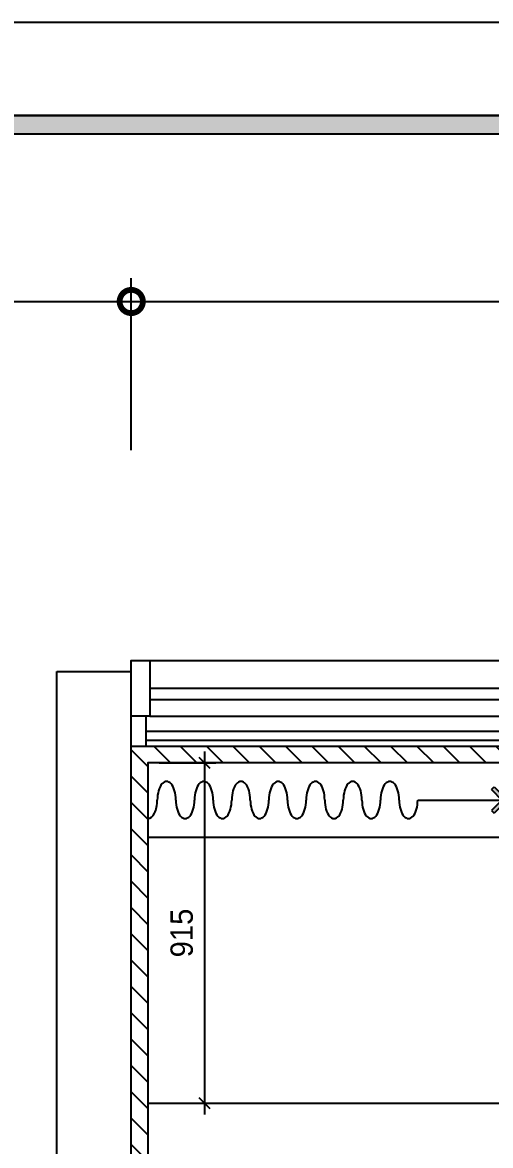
# Model space of a CAD drawing. Header units: millimetres. Extents: x 145965 to 228269, y 99354 to 115204.
# Drawn here: x 170555 to 171814, y 111686 to 114704 of the extents above; entities that cross this region are included whole.
import ezdxf
from ezdxf.enums import TextEntityAlignment as Align

# ---------------------------------------------------------------- set-up
doc = ezdxf.new("R2010")
doc.units = ezdxf.units.MM
doc.header["$LTSCALE"] = 50
for name, color, linetype in [('01. F-소품', 3, 'Continuous'), ('06-FUR', 6, 'Continuous'), ('07-DIM WAL', 5, 'Continuous'), ('3.기호.계단선', 30, 'Continuous'), ('FORM(YOURNAME)-1', 1, 'Continuous'), ('FORM(YOURNAME)-11', 1, 'Continuous'), ('RC-LIGHT', 7, 'Continuous'), ('벽1', 2, 'Continuous'), ('창호', 4, 'Continuous')]:
    doc.layers.add(name, color=color, linetype=linetype)
doc.styles.add('HY 울릉도 L', font='')
doc.styles.add('YOURNAME', font='HY울릉도M.TTF')
doc.styles.add('스타일1', font='HY울릉도M.TTF')
doc.styles.get('HY 울릉도 L').set_extended_font_data('HY울릉도L')
doc.dimstyles.new('30', dxfattribs={"dimscale": 30, "dimtxt": 2, "dimasz": 1, "dimexe": 1, "dimexo": 1, "dimgap": 1, "dimtad": 1, "dimdec": 0, "dimrnd": 0.05, "dimdsep": 46, "dimlunit": 6, "dimtxsty": 'HY 울릉도 L', "dimblk": 'ARCHTICK', "dimcen": 2.5, "dimdle": 1, "dimclrd": 133, "dimclre": 133, "dimclrt": 30, "dimadec": 0, "dimazin": 0, "dimtfac": 1, "dimtdec": 0, "dimtix": 1, "dimtmove": 2, "dimatfit": 3, "dimldrblk": 'ARCHTICK', "dimfxl": 1, "dimlwd": -1, "dimlwe": -1, "dimarcsym": 0})
doc.dimstyles.new('50', dxfattribs={"dimscale": 50, "dimtxt": 2.5, "dimasz": 2.5, "dimexe": 1.25, "dimexo": 2, "dimtad": 1, "dimdec": 0, "dimtxsty": '스타일1', "dimblk": 'DOTSMALL', "dimcen": 2.5, "dimclrd": 1, "dimclre": 1, "dimclrt": 2, "dimadec": 0, "dimazin": 0, "dimtfac": 1, "dimtdec": 0, "dimtix": 1, "dimtmove": 0, "dimatfit": 3, "dimldrblk": 'DOTSMALL', "dimfxl": 1.25, "dimarcsym": 0})

# ---------------------------------------------------------------- blocks, each defined once
blk = doc.blocks.new('FORM-ELEVATION')
at = {"layer": 'FORM(YOURNAME)-11'}
h = blk.add_hatch(color=256, dxfattribs=at)
h.dxf.hatch_style = 1
h.paths.add_polyline_path([(-10309, 35708), (71691, 35708), (71691, 35508), (-10309, 35508)])
h.paths.add_polyline_path([(-10309, -21492), (71691, -21492), (71691, -21692), (-10309, -21692)])
at = {"layer": 'Defpoints', "color": 158}
for points in [[(-10309, -21692), (71691, -21692), (71691, 35708), (-10309, 35708)], [(-8309, 33708), (61071, 33708), (61071, -19692), (-8309, -19692)]]:
    blk.add_lwpolyline(points, close=True, dxfattribs=at)
at = {"layer": 'FORM(YOURNAME)-11', "color": 250}
blk.add_lwpolyline([(-11309, -22692), (72691, -22692), (72691, 36708), (-11309, 36708)], close=True, dxfattribs=at)
at = {"layer": 'FORM(YOURNAME)-11'}
blk.add_lwpolyline([(-10309, 35708), (71691, 35708), (71691, 35508), (-10309, 35508)], close=True, dxfattribs=at)
at = {"layer": 'FORM(YOURNAME)-11', "color": 3, "style": 'YOURNAME'}
for tag, height, p in [('1', 450, (71041, -1219)), ('2', 450, (71041, -1863)), ('3', 450, (71041, -3150)), ('4', 450, (71041, -5081)), ('5', 515, (71041, -7398)), ('6', 515, (71041, -9650)), ('7', 515, (71041, -11903)), ('8', 515, (71041, -14155)), ('9', 515, (71041, -16408)), ('10', 515, (66791, -18596)), ('11', 515, (71041, -18660)), ('12', 515, (66791, -20848)), ('13', 515, (71041, -20848))]:
    blk.add_attdef(tag, text='', height=height, dxfattribs=at).set_placement(p, align=Align.MIDDLE_RIGHT)
blk = doc.blocks.new('vidaisejh')
at = {"layer": '벽1'}
for p, q in [((149147.9, 67492.3), (149147.9, 72752.3)), ((149147.9, 72752.3), (149347.9, 72752.3)), ((149347.9, 68082.3), (149347.9, 72752.3))]:
    blk.add_line(p, q, dxfattribs=at)
at = {"layer": '창호'}
for p, q in [((149397.9, 72782.3), (152297.9, 72782.3)), ((149397.9, 72632.3), (152297.9, 72632.3)), ((149387.9, 72552.3), (152307.9, 72552.3))]:
    blk.add_line(p, q, dxfattribs=at)
for points in [[(149347.9, 72552.3), (149347.9, 72782.3), (149397.9, 72782.3), (149397.9, 72632.3), (149347.9, 72632.3)], [(149397.9, 72677.3), (150877.9, 72677.3), (150877.9, 72707.3), (149397.9, 72707.3)], [(149347.9, 72552.3), (149387.9, 72552.3), (149387.9, 72632.3)], [(149387.9, 72592.3), (150877.9, 72592.3), (150877.9, 72567.3), (149387.9, 72567.3)]]:
    blk.add_lwpolyline(points, dxfattribs=at)
blk = doc.blocks.new('_DotSmall')
at = {"color": 0, "linetype": 'ByBlock', "const_width": 0.5}
blk.add_lwpolyline([(-0.0625, 0, 1), (0.0625, 0, 1)], format="xyb", close=True, dxfattribs=at)
blk = doc.blocks.new('*D810')
at = {"layer": '07-DIM WAL', "color": 1, "lineweight": -2}
for p, q in [((170847.9, 113554.4), (170847.9, 114016.9)), ((173947.9, 113554.4), (173947.9, 114016.9)), ((170847.9, 113954.4), (173947.9, 113954.4))]:
    blk.add_line(p, q, dxfattribs=at)
at = {"layer": 'Defpoints', "color": 0}
for p in [(173947.9, 113954.4), (170847.9, 113454.4), (173947.9, 113454.4)]:
    blk.add_point(p, dxfattribs=at)
at = {"layer": '07-DIM WAL', "color": 1, "lineweight": -2, "xscale": 125, "yscale": 125, "zscale": 125, "rotation": 180}
blk.add_blockref('_DotSmall', (170847.9, 113954.4), dxfattribs=at)
at = {"layer": '07-DIM WAL', "color": 1, "lineweight": -2, "xscale": 125, "yscale": 125, "zscale": 125}
blk.add_blockref('_DotSmall', (173947.9, 113954.4), dxfattribs=at)
at = {"layer": '07-DIM WAL', "color": 2, "insert": (172397.9, 114050.7), "char_height": 125, "attachment_point": 5, "style": '스타일1'}
blk.add_mtext('3100', dxfattribs=at)
blk = doc.blocks.new('_ArchTick')
at = {"color": 0, "linetype": 'ByBlock', "const_width": 0.15}
blk.add_lwpolyline([(-0.5, -0.5), (0.5, 0.5)], dxfattribs=at)
blk = doc.blocks.new('*D830')
at = {"layer": '06-FUR', "color": 133}
for p, q in [((171045, 112744.4), (171045, 111769.4)), ((170922.9, 112714.4), (171075, 112714.4)), ((170922.9, 111799.4), (171075, 111799.4))]:
    blk.add_line(p, q, dxfattribs=at)
at = {"layer": 'Defpoints', "color": 0}
for p in [(170892.9, 112714.4), (170892.9, 111799.4), (171045, 111799.4)]:
    blk.add_point(p, dxfattribs=at)
at = {"layer": '06-FUR', "color": 133, "xscale": 30, "yscale": 30, "zscale": 30}
for p, rotation in [((171045, 112714.4), 90), ((171045, 111799.4), 270)]:
    blk.add_blockref('_ArchTick', p, dxfattribs=dict(at, rotation=rotation))
at = {"layer": '06-FUR', "color": 30, "insert": (170983.7, 112256.9), "char_height": 60, "attachment_point": 5, "rotation": 90, "style": 'HY 울릉도 L'}
blk.add_mtext('915', dxfattribs=at)
blk = doc.blocks.new('FFSFDF')
at = {"layer": '01. F-소품'}
blk.add_hatch(color=8, dxfattribs=at).paths.add_polyline_path([(1567672.9, 1746751.1), (1567679.9, 1746744.1), (1567715.3, 1746779.4), (1567679.9, 1746814.8), (1567672.9, 1746807.7), (1567701.2, 1746779.4)])
at = {"layer": '01. F-소품', "color": 8}
for p, q in [((1567672.9, 1746807.7), (1567679.9, 1746814.8)), ((1567474.8, 1746779.4), (1567701.2, 1746779.4)), ((1567672.9, 1746751.1), (1567679.9, 1746744.1))]:
    blk.add_line(p, q, dxfattribs=at)
for points in [[(1567672.9, 1746807.7), (1567701.2, 1746779.4), (1567672.9, 1746751.1)], [(1567679.9, 1746814.8), (1567715.3, 1746779.4), (1567679.9, 1746744.1)]]:
    blk.add_lwpolyline(points, dxfattribs=at)
for centre, start_param, end_param in [((1566799.8, 1746779.4), 1.570796, 4.712389), ((1566899.8, 1746779.4), 1.570796, 4.712389), ((1566999.8, 1746779.4), 1.570796, 4.712389), ((1567099.8, 1746779.4), 1.570796, 4.712389), ((1567199.8, 1746779.4), 1.570796, 4.712389), ((1567299.8, 1746779.4), 1.570796, 4.712389), ((1567399.8, 1746779.4), 1.570796, 4.712389), ((1566749.8, 1746779.4), 6.283185, 7.853982), ((1566849.8, 1746779.4), 4.712389, 7.853982), ((1566949.8, 1746779.4), 4.712389, 7.853982), ((1567049.8, 1746779.4), 4.712389, 7.853982), ((1567149.8, 1746779.4), 4.712389, 7.853982), ((1567249.8, 1746779.4), 4.712389, 7.853982), ((1567349.8, 1746779.4), 4.712389, 7.853982), ((1567449.8, 1746779.4), 4.712389, 7.853982)]:
    blk.add_ellipse(centre, major_axis=(0, -50), ratio=0.5, start_param=start_param, end_param=end_param, dxfattribs=at)

msp = doc.modelspace()

# ---------------------------------------------------------------- hatches: boundary and pattern name
at = {"layer": '3.기호.계단선', "transparency": 33554687}
h = msp.add_hatch(dxfattribs=at)
h.set_pattern_fill('_USER', color=256, scale=50, angle=315, style=0, pattern_type=0)
h.set_pattern_definition([(315, (21500, 40207.184), (35.355339, 35.355339), [])])
h.paths.add_polyline_path([(170847.9, 108289.4), (170847.9, 112759.4), (174497.9, 112759.4), (174497.9, 112714.4), (170892.9, 112714.4), (170892.9, 108289.4)])

# ---------------------------------------------------------------- linework, layer by layer
at = {"layer": '3.기호.계단선'}
msp.add_lwpolyline([(170847.9, 108289.4), (170847.9, 112759.4), (174497.9, 112759.4), (174497.9, 112714.4), (170892.9, 112714.4), (170892.9, 108289.4), (170847.9, 108289.4)], dxfattribs=at)
at = {"layer": 'RC-LIGHT'}
msp.add_line((170892.9, 111799.4), (173947.9, 111799.4), dxfattribs=at)
msp.add_lwpolyline([(170892.9, 112714.4), (170892.9, 112514.4), (173947.9, 112514.4), (173947.9, 112714.4)], dxfattribs=at)

# ---------------------------------------------------------------- block references
msp.add_blockref('vidaisejh', (21500, 40207.2))
at = {"color": 0}
msp.add_blockref('FFSFDF', (-1395856.9, -1634165), dxfattribs=at)
at = {"layer": 'FORM(YOURNAME)-1', "xscale": 0.2500000000000001, "yscale": 0.2500000000000001, "zscale": 0.2500000000000001}
msp.add_blockref('FORM-ELEVATION', (170792.5, 105527.4), dxfattribs=at)

# ---------------------------------------------------------------- dimensions: what is measured, and where the dimension line sits
at = {"layer": '06-FUR'}
dim = msp.add_linear_dim(base=(171045, 111799.4), p1=(170892.9, 112714.4), p2=(170892.9, 111799.4), angle=90, dimstyle='30', dxfattribs=at)
dim.commit()
dim.dimension.update_dxf_attribs({"geometry": '*D830', "text_midpoint": (170983.7, 112256.9)})
at = {"layer": '07-DIM WAL'}
dim = msp.add_linear_dim(base=(173947.9, 113954.4), p1=(170847.9, 113454.4), p2=(173947.9, 113454.4), dimstyle='50', override={"dimtfill": 0}, dxfattribs=at)
dim.commit()
dim.dimension.update_dxf_attribs({"geometry": '*D810', "text_midpoint": (172397.9, 114050.7)})

doc.saveas('drawing.dxf')
